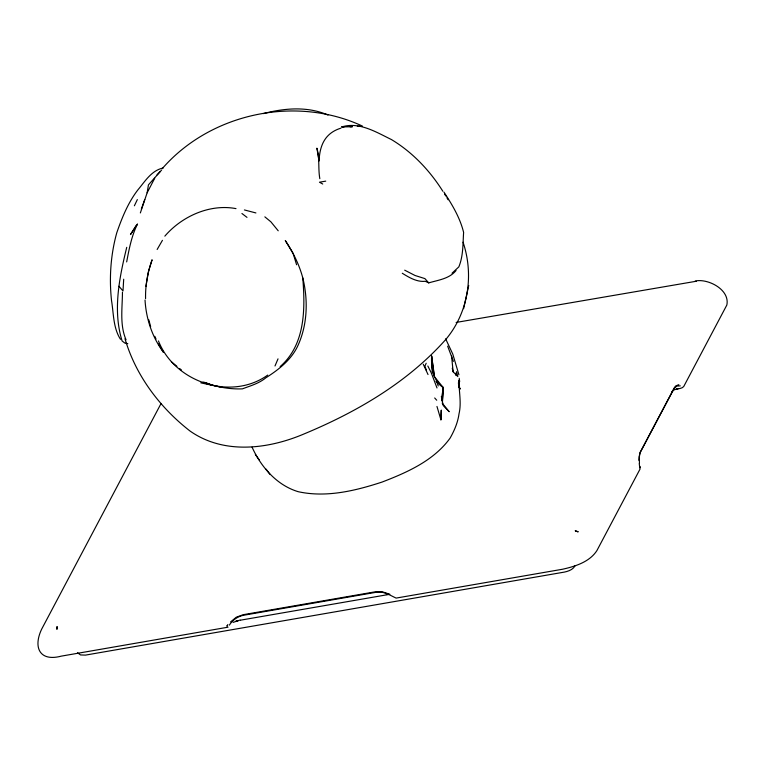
<?xml version="1.0" encoding="UTF-8"?>
<svg xmlns="http://www.w3.org/2000/svg" width="766" height="766" viewBox="0 0 766 766"><rect width="100%" height="100%" fill="white"/><g stroke="black" fill="none" stroke-linecap="round" stroke-linejoin="round"><path stroke-width="1.15" d="M124.982 338.706C135.716 375.579 159.931 407.627 190.025 431.028C223.835 454.812 268.368 449.211 304.37 433.805C356.822 411.984 407.742 382.311 445.793 339.462C468.361 312.614 474.125 275.195 463.057 242.2M145.569 298.663C145.272 285.421 147.637 272.236 152.089 259.789L148.403 271.767L145.961 286.312M440.919 419.825L441.264 410.26L440.919 419.825L436.965 406.44M122.455 292.181C122.388 307.999 119.582 324.87 126.055 339.807M442.355 400.723L443.332 387.644L434.935 377.37M126.735 247.332C119.352 277.512 112.612 310.584 122.11 340.966L124.82 343.063L127.817 343.656M123.69 279.207L123 290.984L118.941 286.254M458.987 380.309C458.796 391.292 461.678 402.705 459.016 413.822C457.819 422.516 454.401 430.473 450.14 438.056C433.929 460.577 407.273 472.373 382.129 482.044C355.357 490.805 326.287 497.871 298.175 491.686C276.765 485.242 261.015 466.954 252.062 447.162M140.35 212.938L147.129 192.812L148.451 184.855L161.616 170.052M441.589 397.947L443.332 387.644C433.163 380.482 430.999 367.623 431.612 355.999L434.399 375.704L432.196 371.625L431.612 355.999L434.236 376.508M126.668 261.924C129.09 249.084 131.675 235.574 137.516 223.998L130.469 234.597L136.252 225.357M459.409 379.668L458.499 384.331L459.657 381.506L459.227 378.308M463.612 308.669L468.735 285.44M455.713 375.177L456.565 371.711L457.819 376.566L453.127 371.769L452.256 368.293M640.031 469.089L596.886 550.62C589.485 562.053 575.122 566.438 562.493 569.253L396.099 598.093C389.779 595.144 383.115 590.691 375.599 592.377L243.674 615.242C237.776 616.343 232.538 620.058 229.35 625.113M141.356 209.061L144.736 199.572M274.994 365.976L278.02 358.852M426.193 363.256L424.919 366.138L426.442 370.332M147.129 192.812L154.703 178.258M134.376 205.786L137.344 199.6M161.071 403.49L41.709 629.058C33.034 647.107 39.344 661.948 61.223 656.146L228.048 627.182M157.145 249.477L162.44 240.323M227.847 624.587L226.928 626.234L227.378 625.429M575.065 565.787C572.997 569.645 568.496 571.216 564.465 572.078L85.476 655.112L80.516 654.949L77.538 652.756M164.843 236.148C181.762 216.405 209.798 203.632 236.005 208.62M162.172 168.712C210.391 113.138 295.733 95.013 362.414 126.074M280.145 366.588C305.519 344.48 305.232 308.641 302.781 277.895C299.209 264.509 292.947 252.014 285.287 240.534L293.129 253.422L296.595 264.777M157.011 174.859L160.084 171.651M230.585 621.906L236.33 617.195L243.243 614.686L375.168 591.821L382.55 591.85L389.865 594.292M452.036 273.194L458.834 266.884C463.334 255.997 462.827 243.971 463.612 232.395C460.031 217.736 452.132 204.608 443.945 192.103M456.048 270.532C449.316 278.834 438.324 280.03 428.73 282.884L425.312 281.294C416.924 282.204 409.178 277.541 402.284 273.261M671.964 391.522C674.932 387.893 680.955 389.741 683.703 386.571L726.838 305.04C730.008 290.266 709.747 279.188 696.801 280.749M267.717 375.081C231.16 401.279 174.6 382.272 158.457 340.937M233.123 622.394L240.122 620.02M340.994 128.133C325.071 133.006 319.728 145.291 319.058 161.004L316.894 148.164C319.843 158.313 318.005 168.51 319.824 178.679M163.11 168.022C151.429 170.445 144.975 181.456 137.842 189.939C128.075 202.674 121.976 217.755 116.767 232.797C110.668 254.733 109.088 277.914 111.52 300.531C113.684 313.524 113.119 327.925 120.511 339.338M237.795 620.661L235.804 621.312L238.216 620.671M263.37 113.607C284.291 108.102 307.74 106.11 328.001 115.072M344.154 126.878L341.799 126.926C359.082 121.468 376.345 132.231 391.378 139.527C412.472 152.185 429.783 170.512 442.834 191.251M678.829 384.637L675.545 386.064L674.396 387.596L640.194 452.227L639.141 456.699L639.457 462.836M240.534 620.173L389.071 594.426M456.124 322.438L696.39 281.227L695.241 280.988M325.751 181.13L319.479 182.203L322.716 184.022M386.351 594.512L388.793 594.244M341.799 126.926L352.398 126.725L350.043 126.763M388.094 593.669L386.543 593.784L388.458 593.688M357.349 126.256L359.599 126.256M680.275 385.863L676.675 386.102L674.08 388.544L639.878 453.175L638.93 460.309M221.25 387.203L200.845 382.856L203.66 382.081C215.974 386.916 229.178 389.367 242.41 388.86C250.539 385.767 258.927 383.479 265.773 377.868C278.039 370.064 290.218 360.7 296.978 347.525C307.444 326.335 308.43 300.732 302.781 277.895M244.411 209.951L255.911 212.938M205.575 382.703L210.813 384.656M404.697 270.178L415.048 275.492L424.9 278.604L428.73 282.884M264.854 216.855L270.858 221.795L278.221 230.805M241.932 213.503L246.987 217.381M171.393 361.811L176.908 366.311M179.656 368.561L181.494 370.064M434.686 397.975L436.725 400.225M442.174 403.098L449.192 411.715L443.217 405.511L441.331 396.424M266.099 469.137L269.862 474.269M255.346 454.506L259.301 459.926M445.649 338.821L452.802 354.141L458.92 374.775M444.596 194.085L445.774 195.981M446.951 197.867L448.129 199.754M158.505 343.982L163.417 352.236C152.204 337.145 146.095 318.733 145.033 300.023M427.821 365.995L431.239 372.764L437.003 387.969M441.771 399.852L442.509 401.384L443.332 387.644L436.122 381.449L436.39 380.75L438.229 385.968M423.253 364.214L428.022 374.545M154.809 336.293L156.015 339.079M447.641 346.155L453.405 361.361M458.547 385.02L459.82 389.166L458.662 381.717M150.643 326.709L148.815 319.862M458.355 382.876L459.82 389.166L458.508 383.421M639.227 463.44L639.648 466.887M451.586 356.104L453.127 371.769M56.952 628.675L56.923 629.269L57.086 626.55L56.952 628.675M678.523 388.506L676.771 388.783L678.456 388.534M577.574 531.594L575.189 530.8L578.206 531.834L577.574 531.594M639.83 467.25L639.696 466.255L639.936 468.237L639.83 467.25"/></g></svg>
